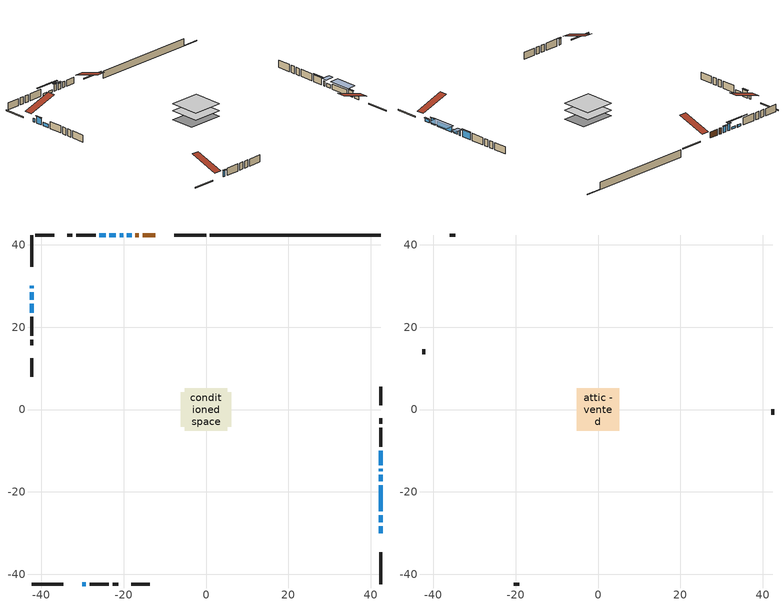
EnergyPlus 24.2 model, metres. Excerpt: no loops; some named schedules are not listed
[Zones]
conditioned space
 floor adiabatic (AdiabaticFloorConstruction): -5.22,-5.22 -5.22,5.22 5.22,5.22 5.22,-5.22 z1.16
 floor foundation (Slab1 construction): -6.14,-4.22 -6.14,4.22 6.14,4.22 6.14,-4.22 z-1.28
 wall outside (RimJoist1 construction): 0,42.38 -7.77,42.38 / -42.38,-42.38 -34.61,-42.38 / -42.38,42.38 -42.38,34.61 / 42.38,-42.38 42.38,-34.61 z1.16:1.46
 wall outside (AdiabaticWallConstruction 1): -12.31,42.38 -15.4,42.38 / -16.33,42.38 -17.16,42.38 z1.16:3.19
 wall outside (AdiabaticWallConstruction): -42.38,30.07 -42.38,29.46 / -42.38,25.73 -42.38,23.47 / 42.38,-17.43 42.38,-15.9 z1.16:2.38; 42.38,-30.07 42.38,-28.34 z1.16:2.33; 42.38,-27.42 42.38,-25.69 / -18.09,42.38 -19.2,42.38 / -30.07,-42.38 -29.21,-42.38 z1.16:3.24; -20.13,42.38 -21,42.38 z1.16:3.5; -42.38,28.54 -42.38,26.65 / 42.38,-13.48 42.38,-10.03 z1.16:3.55; 42.38,-24.76 42.38,-18.36 z1.16:2.94; -21.92,42.38 -23.45,42.38 / -24.38,42.38 -25.9,42.38 z1.16:1.87; 42.38,-14.97 42.38,-14.41 z1.16:2.84
 wall outside (Wall1 construction): -26.83,42.38 -31.5,42.38 / -28.28,-42.38 -23.61,-42.38 / -42.38,22.54 -42.38,17.88 / 42.38,-9.1 42.38,-4.43 z1.16:3.6
 wall outside (Wall2 construction): -32.42,42.38 -33.75,42.38 / -22.69,-42.38 -21.36,-42.38 / -42.38,16.95 -42.38,15.62 / 42.38,-3.51 42.38,-2.18 z1.16:3.6
 wall outside (Wall4 construction): -36.91,42.38 -41.45,42.38 / -18.2,-42.38 -13.66,-42.38 / -42.38,12.47 -42.38,7.92 / 42.38,0.98 42.38,5.52 z1.16:3.6
 wall foundation (FoundationWall1 construction): 0.93,42.38,-1.28 0.93,42.38,1.16 36.6,42.38,1.16 36.6,42.38,-1.18 42.38,42.38,-1.18 42.38,42.38,-1.28
 window (WindowConstruction 7): -42.38,30.07 -42.38,29.46 z1.16:2.38
 window (WindowConstruction 1): 42.38,-30.07 42.38,-28.34 z1.16:2.33
 window (WindowConstruction 2): 42.38,-27.41 42.38,-25.69 z1.16:3.24
 window (WindowConstruction 3): -18.09,42.38 -19.2,42.38 z1.16:3.24
 window (WindowConstruction 4): -20.13,42.38 -20.99,42.38 z1.16:3.5
 window (WindowConstruction 5): -30.07,-42.38 -29.21,-42.38 z1.16:3.24
 window (WindowConstruction 6): -42.38,28.53 -42.38,26.65 z1.16:3.55
 window (WindowConstruction 11): 42.38,-24.76 42.38,-18.36 z1.16:2.94
 window (WindowConstruction 8): -42.38,25.72 -42.38,23.47 z1.16:2.38
 window (WindowConstruction 12): -21.92,42.38 -23.45,42.38 z1.16:1.87
 window (WindowConstruction 13): -24.38,42.38 -25.9,42.38 z1.16:1.87
 window (WindowConstruction 9): 42.38,-17.43 42.38,-15.9 z1.16:2.38
 window (WindowConstruction 10): 42.38,-14.97 42.38,-14.41 z1.16:2.84
 window (WindowConstruction): 42.38,-13.48 42.38,-10.03 z1.16:3.55
 door (Door): -12.31,42.38 -15.4,42.38 z1.16:3.19
 door (Door 1): -16.33,42.38 -17.16,42.38 z1.16:3.19
 ceiling adiabatic (AdiabaticFloorConstruction): 5.22,-5.22 5.22,5.22 -5.22,5.22 -5.22,-5.22 z1.16
attic - vented
 floor to conditioned space (Floor1 construction Reversed): -5.22,-5.22 -5.22,5.22 5.22,5.22 5.22,-5.22 z3.6
 wall outside (Wall3 construction): -34.68,42.38 -35.98,42.38 / -20.43,-42.38 -19.13,-42.38 / -42.38,14.69 -42.38,13.4 / 42.38,-1.25 42.38,0.05 z1.16:3.6
 roof outside (Roof1 construction): -11.38,42.38,3.6 -11.38,32.21,6.99 -8.7,32.21,6.99 -8.7,42.38,3.6; -31,-42.38,3.6 -31,-32.21,6.99 -33.68,-32.21,6.99 -33.68,-42.38,3.6; -42.38,31,3.6 -32.21,31,6.99 -32.21,33.68,6.99 -42.38,33.68,3.6; 42.38,-31,3.6 32.21,-31,6.99 32.21,-33.68,6.99 42.38,-33.68,3.6
shading: 42.38,-28.14 42.38,-30.27 42.79,-30.27 42.79,-28.14 z2.53; 42.38,-25.49 42.38,-27.62 42.79,-27.62 42.79,-25.49 z3.44; -19.4,42.38 -17.89,42.38 -17.89,42.79 -19.4,42.79 z3.44; -21.2,42.38 -19.93,42.38 -19.93,42.79 -21.2,42.79 z3.7; -29.01,-42.38 -30.27,-42.38 -30.27,-42.79 -29.01,-42.79 z3.44; -42.38,26.45 -42.38,28.74 -42.79,28.74 -42.79,26.45 z3.75; 42.38,-17.75 42.38,-25.37 45.43,-25.37 45.43,-17.75 z3.55; -25.94,42.38 -19.43,42.38 -19.43,42.79 -25.94,42.79 z4.36; -28.39,42.38 -21.89,42.38 -21.89,42.79 -28.39,42.79 z4.36; 42.38,-13.8 42.38,-15.58 45.43,-15.58 45.43,-13.8 z3.45; 42.38,-9.83 42.38,-13.68 42.79,-13.68 42.79,-9.83 z3.75
[Building]
Building 1: Terrain=Suburbs
[Site:Location]
Edmonton Intl AP_AB: Latitude {deg}=53.31; Longitude {deg}=-113.58; Time Zone {hr}=-7; Elevation {m}=723; Keep Site Location Information=Yes
[Site:GroundTemperature:Shallow]
-1.56185, -3.61833, -3.78302, -2.80711, 1.11059, 5.01004, 8.39065, 10.5322, 10.7141, 8.97234, 5.67794, 1.89811
[Site:WaterMainsTemperature]
Calculation Method=Schedule; Temperature Schedule=mains temperature schedule
[Material] Roughness=Rough; Thermal Absorptance=0.9
Name | Thickness {m} | Conductivity {W/m-K} | Density {kg/m3} | Specific Heat {J/kg-K} | Solar Absorptance | Visible Absorptance
asphalt or fiberglass shingles | 0.00635 | 0.162714 | 1121.4 | 1465.45 | 0.4 | 0.4
ceiling loosefill ins | 0.169333 | 0.0480833 | 16.02 | 1046.75 | 0.7 | 0.7
ceiling stud and cavity | 0.1397 | 0.0907748 | 65.682 | 1177.47 | 0.7 | 0.7
concrete 4.0 in. | 0.1016 | 1.803125 | 2242.8 | 837.4 | 0.7 | 0.7
concrete 8.0 in. | 0.2032 | 1.803125 | 2242.8 | 837.4 | 0.7 | 0.7
door material | 0.04445 | 0.053851 | 512.64 | 1214.23 | 0.7 | 0.7
floor covering | 0.0127 | 0.0433444 | 54.468 | 1339.84 | 0.6 | 0.6
floor rigid ins; wall rigid ins 1 | 0.512978 | 0.029427 | 32.04 | 1214.23 | 0.7 | 0.7
floor stud and cavity | 0.1397 | 1.75129 | 37.0049 | 1207.88 | 0.7 | 0.7
furniture material conditioned space 1 | 0.1524 | 0.115458 | 640.8 | 1214.23 | 0.6 | 0.6
gypsum board | 0.0127 | 0.160291 | 801 | 837.4 | 0.6 | 0.6
osb sheathing 0.5 in. | 0.0127 | 0.115458 | 512.64 | 1214.23 | 0.7 | 0.7
osb sheathing 0.75 in. | 0.01905 | 0.115458 | 512.64 | 1214.23 | 0.7 | 0.7
osb sheathing 2.0 in. | 0.0508 | 0.115458 | 512.64 | 1214.23 | 0.7 | 0.7
rim joist stud and cavity | 0.0508 | 0.0296634 | 125.044 | 1163.47 | 0.6 | 0.6
wall rigid ins | 0.051816 | 0.029427 | 32.04 | 1214.23 | 0.7 | 0.7
wall stud and cavity | 0.1397 | 0.22224 | 139.0536 | 1170.24 | 0.7 | 0.7
wall stud and cavity 1 | 0.1397 | 0.44826 | 139.0536 | 1170.24 | 0.7 | 0.7
wall stud and cavity 2 | 0.0889 | 6.1454 | 50.32683 | 1063.81 | 0.6 | 0.6
wall stud and cavity 3 | 0.1397 | 0.28112 | 139.0536 | 1170.24 | 0.7 | 0.7
wall stud and cavity 4 | 0.0889 | 0.380278 | 52.3479 | 1209.89 | 0.7 | 0.7
wall stud and cavity 5 | 0.0889 | 0.391764 | 83.0341 | 1211.67 | 0.7 | 0.7
wood siding | 0.0254 | 0.102417 | 544.68 | 1172.36 | 0.4 | 0.4
wood siding 1 | 0.00254 | 0.102417 | 544.68 | 1172.36 | 0.4 | 0.4
wood siding 2; wood siding 3; wood siding 4 | 0.0254 | 0.102417 | 544.68 | 1172.36 | 0.7 | 0.7
[WindowMaterial:SimpleGlazingSystem]
Name | U-Factor {W/m2-K} | Solar Heat Gain Coefficient
WindowMaterial | 3.30232 | 0.67
WindowMaterial 1 | 3.30005 | 0.68
WindowMaterial 10 | 2.46993 | 0.27
WindowMaterial 2 | 3.30346 | 0.67
WindowMaterial 3 | 3.31141 | 0.63
WindowMaterial 4 | 3.29438 | 0.7
WindowMaterial 5 | 3.32333 | 0.57
WindowMaterial 6 | 3.29835 | 0.69
WindowMaterial 7 | 3.310274 | 0.62
WindowMaterial 8 | 3.28416 | 0.58
WindowMaterial 9 | 3.27961 | 0.54
[Construction]
AdiabaticFloorConstruction: floor stud and cavity, floor rigid ins, osb sheathing 0.75 in., floor covering
AdiabaticWallConstruction: wood siding 3, wall rigid ins 1, wall stud and cavity 4, gypsum board
AdiabaticWallConstruction 1: wood siding 4, wall rigid ins 1, wall stud and cavity 4, gypsum board
Door; Door 1: door material
Floor1 construction Reversed: gypsum board, ceiling stud and cavity, ceiling loosefill ins
FoundationWall1 construction: concrete 8.0 in.
furniture construction conditioned space 1: furniture material conditioned space 1
PartitionWallConstruction: gypsum board, wall stud and cavity 5, gypsum board
RimJoist1 construction: wood siding 2, osb sheathing 2.0 in., rim joist stud and cavity
Roof1 construction: asphalt or fiberglass shingles
Slab1 construction: concrete 4.0 in.
Wall1 construction: wood siding, wall rigid ins, osb sheathing 0.5 in., wall stud and cavity, gypsum board
Wall2 construction: wood siding, wall rigid ins, osb sheathing 0.5 in., wall stud and cavity 1, gypsum board
Wall3 construction: wood siding 1, wall stud and cavity 2
Wall4 construction: wood siding, wall rigid ins, osb sheathing 0.5 in., wall stud and cavity 3, gypsum board
WindowConstruction; WindowConstruction 4: WindowMaterial
WindowConstruction 1: WindowMaterial 1
WindowConstruction 10; WindowConstruction 9: WindowMaterial 7
WindowConstruction 11: WindowMaterial 8
WindowConstruction 12: WindowMaterial 9
WindowConstruction 13: WindowMaterial 10
WindowConstruction 2; WindowConstruction 5: WindowMaterial 2
WindowConstruction 3: WindowMaterial 3
WindowConstruction 6: WindowMaterial 4
WindowConstruction 7: WindowMaterial 5
WindowConstruction 8: WindowMaterial 6
[Zone] Multiplier=1; Part of Total Floor Area=Yes
Name | Volume {m3}
attic - vented | 60.0023
conditioned space | 526
[Space]
Name | Zone | Volume {m3}
attic - vented 1 | attic - vented | 60.0023
conditioned space 1 | conditioned space | 526
[ZoneInfiltration:EffectiveLeakageArea]
infil attic - vented 1: Zone or Space=attic - vented 1; Schedule=Always On Discrete; Effective Air Leakage Area {cm2}=3792.35; Stack Coefficient=0.000405303; Wind Coefficient=1.36022e-05
[ZoneMixing]
whole house fan mix: Zone or Space=attic - vented; Schedule=Always On Continuous; Design Flow Rate Calculation Method=Flow/Zone; Design Flow Rate {m3/s}=0; Source Zone or Space=conditioned space
[SurfaceProperty:ExposedFoundationPerimeter]
Slab1: Exposed Perimeter Calculation Method=TotalExposedPerimeter; Total Exposed Perimeter {m}=41.452
[InternalMass] Zone or ZoneList=conditioned space; Space or SpaceList=conditioned space 1
Name | Construction | Surface Area {m2}
furniture mass conditioned space 1 | furniture construction conditioned space 1 | 85.0802
partition wall mass | PartitionWallConstruction | 212.701
[Lights]
interior lighting: Zone or ZoneList or Space or SpaceList=conditioned space 1; Schedule=interior lighting schedule; Design Level Calculation Method=LightingLevel; Lighting Level {W}=343.2; Return Air Fraction=0; Fraction Radiant=0.6; Fraction Visible=0.2; Fraction Replaceable=1
[People]
occupants: Zone or ZoneList or Space or SpaceList=conditioned space 1; Number of People Schedule=occupants schedule; Number of People Calculation Method=People; Number of People=3; Fraction Radiant=0.314171; Sensible Heat Fraction=0.56303; Activity Level Schedule=occupants activity schedule; Carbon Dioxide Generation Rate {m3/s-W}=0; Enable ASHRAE 55 Comfort Warnings=No; Mean Radiant Temperature Calculation Type=EnclosureAveraged
[ElectricEquipment] Zone or ZoneList or Space or SpaceList=conditioned space 1; Design Level Calculation Method=EquipmentLevel
Name | Schedule | Design Level {W} | Fraction Latent | Fraction Radiant | Fraction Lost
clothes dryer | clothes dryer schedule | 140.772 | 0.015 | 0.081 | 0.85
clothes washer | clothes washer schedule | 32.1985 | 0.03 | 0.162 | 0.7
cooking range | cooking range schedule | 215.147 | 0.08 | 0.432 | 0.2
dishwasher | dishwasher schedule | 66.8632 | 0.3 | 0.18 | 0.4
fridge | fridge schedule | 72.9452 | 0 | 0.6 | 0
mech vent bath fan 0 | mech vent bath fan 0 schedule | 50.2 | 0 | 0 | 1
mech vent bath fan 1 | mech vent bath fan 1 schedule | 50.2 | 0 | 0 | 1
mech vent house fan | mech vent house fan schedule | 0 | 0 | 0 | 1
mech vent house fan cfis | mech vent house fan cfis schedule | 0 | 0 | 0 | 0
mech vent range fan 0 | mech vent range fan 0 schedule | 57 | 0 | 0 | 1
misc plug loads | misc plug loads schedule | 494.7 | 0.045 | 0.513 | 0.1
whole house fan | Always On Discrete | 0 | 0 | 0 | 1
[OtherEquipment] Zone or ZoneList or Space or SpaceList=conditioned space 1; Design Level Calculation Method=EquipmentLevel
Name | Fuel Type | Schedule | Design Level {W} | Fraction Latent | Fraction Radiant | Fraction Lost
clothes dryer 1 | Electricity | clothes dryer schedule | 0 | 0.015 | 0.081 | 0.85
cooking range 1 | Electricity | cooking range schedule | 0 | 0.08 | 0.432 | 0.2
general water use latent | None | general water use schedule | 62.594 | 1 | 0 | 0
general water use sensible | None | general water use schedule | -61.6891 | 0 | 0.6 | 0
mech vent house fan latent load | None | Always On Discrete | 0 | 1 | 0 | 0
mech vent house fan sensible load | None | Always On Discrete | 0 | 0 | 0 | 0
water heater energy adjustment1; water heater energy adjustment2 | NaturalGas | Always On Discrete | 0.01 | 0 | 0 | 1
[ZoneInfiltration:DesignFlowRate] Zone or ZoneList or Space or SpaceList=conditioned space 1; Schedule=Always On Discrete; Design Flow Rate Calculation Method=Flow/Zone; Design Flow Rate {m3/s}=0
infil flow; natural vent flow; whole house fan flow
[Foundation:Kiva]
Foundation Kiva 1: Initial Indoor Air Temperature {C}=18; Wall Height Above Grade {m}=1.15998; Wall Depth Below Slab {m}=0.2032
[Foundation:Kiva:Settings]
Soil Conductivity {W/m-K}=0.849921; Soil Density {kg/m3}=1842.3; Soil Specific Heat {J/kg-K}=418.7; Ground Solar Absorptivity=0.9; Ground Thermal Absorptivity=0.9; Ground Surface Roughness {m}=0.03; Far-Field Width {m}=40; Deep-Ground Boundary Condition=ZeroFlux; Deep-Ground Depth {m}=40; Minimum Cell Dimension {m}=0.2; Maximum Cell Growth Coefficient=3; Simulation Timestep=Timestep
[Exterior:Lights]
exterior lighting: Schedule=exterior lighting schedule; Design Level {W}=75.6
[Schedule:Constant]
Name | Hourly Value
Always On Continuous; mech vent house fan schedule; mech vent house fan cfis schedule; Always On Discrete | 1
occupants activity schedule | 117.228
fridge schedule | 0
[Schedule:Week:Daily]
interior lighting schedule Week Rule - Jan1-Jan27: interior lighting schedule day, interior lighting schedule day, interior lighting schedule day, interior lighting schedule day, interior lighting schedule day, interior lighting schedule day, interior lighting schedule day, interior lighting schedule default day, interior lighting schedule default day, interior lighting schedule default day, interior lighting schedule default day, interior lighting schedule default day
interior lighting schedule Week Rule - Jan28-Feb3: interior lighting schedule day, interior lighting schedule day, interior lighting schedule day, interior lighting schedule day, interior lighting schedule day 1, interior lighting schedule day 1, interior lighting schedule day 1, interior lighting schedule default day, interior lighting schedule default day, interior lighting schedule default day, interior lighting schedule default day, interior lighting schedule default day
interior lighting schedule Week Rule - Feb4-Feb24: interior lighting schedule day 1, interior lighting schedule day 1, interior lighting schedule day 1, interior lighting schedule day 1, interior lighting schedule day 1, interior lighting schedule day 1, interior lighting schedule day 1, interior lighting schedule default day, interior lighting schedule default day, interior lighting schedule default day, interior lighting schedule default day, interior lighting schedule default day
interior lighting schedule Week Rule - Feb25-Mar3: interior lighting schedule day 1, interior lighting schedule day 1, interior lighting schedule day 1, interior lighting schedule day 1, interior lighting schedule day 2, interior lighting schedule day 2, interior lighting schedule day 2, interior lighting schedule default day, interior lighting schedule default day, interior lighting schedule default day, interior lighting schedule default day, interior lighting schedule default day
interior lighting schedule Week Rule - Mar4-Mar31: interior lighting schedule day 2, interior lighting schedule day 2, interior lighting schedule day 2, interior lighting schedule day 2, interior lighting schedule day 2, interior lighting schedule day 2, interior lighting schedule day 2, interior lighting schedule default day, interior lighting schedule default day, interior lighting schedule default day, interior lighting schedule default day, interior lighting schedule default day
interior lighting schedule Week Rule - Apr1-Apr28: interior lighting schedule day 3, interior lighting schedule day 3, interior lighting schedule day 3, interior lighting schedule day 3, interior lighting schedule day 3, interior lighting schedule day 3, interior lighting schedule day 3, interior lighting schedule default day, interior lighting schedule default day, interior lighting schedule default day, interior lighting schedule default day, interior lighting schedule default day
interior lighting schedule Week Rule - Apr29-May5: interior lighting schedule day 3, interior lighting schedule day 3, interior lighting schedule day 4, interior lighting schedule day 4, interior lighting schedule day 4, interior lighting schedule day 4, interior lighting schedule day 4, interior lighting schedule default day, interior lighting schedule default day, interior lighting schedule default day, interior lighting schedule default day, interior lighting schedule default day
interior lighting schedule Week Rule - May6-May26: interior lighting schedule day 4, interior lighting schedule day 4, interior lighting schedule day 4, interior lighting schedule day 4, interior lighting schedule day 4, interior lighting schedule day 4, interior lighting schedule day 4, interior lighting schedule default day, interior lighting schedule default day, interior lighting schedule default day, interior lighting schedule default day, interior lighting schedule default day
interior lighting schedule Week Rule - May27-Jun2: interior lighting schedule day 4, interior lighting schedule day 4, interior lighting schedule day 4, interior lighting schedule day 4, interior lighting schedule day 4, interior lighting schedule day 5, interior lighting schedule day 5, interior lighting schedule default day, interior lighting schedule default day, interior lighting schedule default day, interior lighting schedule default day, interior lighting schedule default day
interior lighting schedule Week Rule - Jun3-Jun30: interior lighting schedule day 5, interior lighting schedule day 5, interior lighting schedule day 5, interior lighting schedule day 5, interior lighting schedule day 5, interior lighting schedule day 5, interior lighting schedule day 5, interior lighting schedule default day, interior lighting schedule default day, interior lighting schedule default day, interior lighting schedule default day, interior lighting schedule default day
interior lighting schedule Week Rule - Jul1-Jul28: interior lighting schedule day 6, interior lighting schedule day 6, interior lighting schedule day 6, interior lighting schedule day 6, interior lighting schedule day 6, interior lighting schedule day 6, interior lighting schedule day 6, interior lighting schedule default day, interior lighting schedule default day, interior lighting schedule default day, interior lighting schedule default day, interior lighting schedule default day
interior lighting schedule Week Rule - Jul29-Aug4: interior lighting schedule day 6, interior lighting schedule day 6, interior lighting schedule day 6, interior lighting schedule day 7, interior lighting schedule day 7, interior lighting schedule day 7, interior lighting schedule day 7, interior lighting schedule default day, interior lighting schedule default day, interior lighting schedule default day, interior lighting schedule default day, interior lighting schedule default day
interior lighting schedule Week Rule - Aug5-Aug25: interior lighting schedule day 7, interior lighting schedule day 7, interior lighting schedule day 7, interior lighting schedule day 7, interior lighting schedule day 7, interior lighting schedule day 7, interior lighting schedule day 7, interior lighting schedule default day, interior lighting schedule default day, interior lighting schedule default day, interior lighting schedule default day, interior lighting schedule default day
interior lighting schedule Week Rule - Aug26-Sep1: interior lighting schedule day 7, interior lighting schedule day 7, interior lighting schedule day 7, interior lighting schedule day 7, interior lighting schedule day 7, interior lighting schedule day 7, interior lighting schedule day 8, interior lighting schedule default day, interior lighting schedule default day, interior lighting schedule default day, interior lighting schedule default day, interior lighting schedule default day
interior lighting schedule Week Rule - Sep2-Sep29: interior lighting schedule day 8, interior lighting schedule day 8, interior lighting schedule day 8, interior lighting schedule day 8, interior lighting schedule day 8, interior lighting schedule day 8, interior lighting schedule day 8, interior lighting schedule default day, interior lighting schedule default day, interior lighting schedule default day, interior lighting schedule default day, interior lighting schedule default day
interior lighting schedule Week Rule - Sep30-Oct6: interior lighting schedule day 8, interior lighting schedule day 9, interior lighting schedule day 9, interior lighting schedule day 9, interior lighting schedule day 9, interior lighting schedule day 9, interior lighting schedule day 9, interior lighting schedule default day, interior lighting schedule default day, interior lighting schedule default day, interior lighting schedule default day, interior lighting schedule default day
interior lighting schedule Week Rule - Oct7-Oct27: interior lighting schedule day 9, interior lighting schedule day 9, interior lighting schedule day 9, interior lighting schedule day 9, interior lighting schedule day 9, interior lighting schedule day 9, interior lighting schedule day 9, interior lighting schedule default day, interior lighting schedule default day, interior lighting schedule default day, interior lighting schedule default day, interior lighting schedule default day
interior lighting schedule Week Rule - Oct28-Nov3: interior lighting schedule day 9, interior lighting schedule day 9, interior lighting schedule day 9, interior lighting schedule day 9, interior lighting schedule day 10, interior lighting schedule day 10, interior lighting schedule day 10, interior lighting schedule default day, interior lighting schedule default day, interior lighting schedule default day, interior lighting schedule default day, interior lighting schedule default day
interior lighting schedule Week Rule - Nov4-Nov24: interior lighting schedule day 10, interior lighting schedule day 10, interior lighting schedule day 10, interior lighting schedule day 10, interior lighting schedule day 10, interior lighting schedule day 10, interior lighting schedule day 10, interior lighting schedule default day, interior lighting schedule default day, interior lighting schedule default day, interior lighting schedule default day, interior lighting schedule default day
interior lighting schedule Week Rule - Nov25-Dec1: interior lighting schedule day 10, interior lighting schedule day 10, interior lighting schedule day 10, interior lighting schedule day 10, interior lighting schedule day 10, interior lighting schedule day 10, interior lighting schedule day 11, interior lighting schedule default day, interior lighting schedule default day, interior lighting schedule default day, interior lighting schedule default day, interior lighting schedule default day
interior lighting schedule Week Rule - Dec2-Dec31: interior lighting schedule day 11, interior lighting schedule day 11, interior lighting schedule day 11, interior lighting schedule day 11, interior lighting schedule day 11, interior lighting schedule day 11, interior lighting schedule day 11, interior lighting schedule default day, interior lighting schedule default day, interior lighting schedule default day, interior lighting schedule default day, interior lighting schedule default day
occupants schedule Week Rule - Jan1-Dec31: occupants schedule day, occupants schedule day, occupants schedule day, occupants schedule day, occupants schedule day, occupants schedule day, occupants schedule day, occupants schedule default day, occupants schedule default day, occupants schedule default day, occupants schedule default day, occupants schedule default day
clothes dryer schedule Week Rule - Jan1-Dec31: clothes dryer schedule day, clothes dryer schedule day, clothes dryer schedule day, clothes dryer schedule day, clothes dryer schedule day, clothes dryer schedule day, clothes dryer schedule day, clothes dryer schedule default day, clothes dryer schedule default day, clothes dryer schedule default day, clothes dryer schedule default day, clothes dryer schedule default day
clothes washer schedule Week Rule - Jan1-Dec31: clothes washer schedule day, clothes washer schedule day, clothes washer schedule day, clothes washer schedule day, clothes washer schedule day, clothes washer schedule day, clothes washer schedule day, clothes washer schedule default day, clothes washer schedule default day, clothes washer schedule default day, clothes washer schedule default day, clothes washer schedule default day
cooking range schedule Week Rule - Jan1-Dec31: cooking range schedule day, cooking range schedule day, cooking range schedule day, cooking range schedule day, cooking range schedule day, cooking range schedule day, cooking range schedule day, cooking range schedule default day, cooking range schedule default day, cooking range schedule default day, cooking range schedule default day, cooking range schedule default day
dishwasher schedule Week Rule - Jan1-Dec31: dishwasher schedule day, dishwasher schedule day, dishwasher schedule day, dishwasher schedule day, dishwasher schedule day, dishwasher schedule day, dishwasher schedule day, dishwasher schedule default day, dishwasher schedule default day, dishwasher schedule default day, dishwasher schedule default day, dishwasher schedule default day
mech vent bath fan 0 schedule Week Rule - Jan1-Dec31: mech vent bath fan 0 schedule day, mech vent bath fan 0 schedule day, mech vent bath fan 0 schedule day, mech vent bath fan 0 schedule day, mech vent bath fan 0 schedule day, mech vent bath fan 0 schedule day, mech vent bath fan 0 schedule day, mech vent bath fan 0 schedule default day, mech vent bath fan 0 schedule default day, mech vent bath fan 0 schedule default day, mech vent bath fan 0 schedule default day, mech vent bath fan 0 schedule default day
mech vent bath fan 1 schedule Week Rule - Jan1-Dec31: mech vent bath fan 1 schedule day, mech vent bath fan 1 schedule day, mech vent bath fan 1 schedule day, mech vent bath fan 1 schedule day, mech vent bath fan 1 schedule day, mech vent bath fan 1 schedule day, mech vent bath fan 1 schedule day, mech vent bath fan 1 schedule default day, mech vent bath fan 1 schedule default day, mech vent bath fan 1 schedule default day, mech vent bath fan 1 schedule default day, mech vent bath fan 1 schedule default day
mech vent range fan 0 schedule Week Rule - Jan1-Dec31: mech vent range fan 0 schedule day, mech vent range fan 0 schedule day, mech vent range fan 0 schedule day, mech vent range fan 0 schedule day, mech vent range fan 0 schedule day, mech vent range fan 0 schedule day, mech vent range fan 0 schedule day, mech vent range fan 0 schedule default day, mech vent range fan 0 schedule default day, mech vent range fan 0 schedule default day, mech vent range fan 0 schedule default day, mech vent range fan 0 schedule default day
misc plug loads schedule Week Rule - Jan1-Dec31: misc plug loads schedule day, misc plug loads schedule day, misc plug loads schedule day, misc plug loads schedule day, misc plug loads schedule day, misc plug loads schedule day, misc plug loads schedule day, misc plug loads schedule default day, misc plug loads schedule default day, misc plug loads schedule default day, misc plug loads schedule default day, misc plug loads schedule default day
general water use schedule Week Rule - Jan1-Dec31: general water use schedule day, general water use schedule day, general water use schedule day, general water use schedule day, general water use schedule day, general water use schedule day, general water use schedule day, general water use schedule default day, general water use schedule default day, general water use schedule default day, general water use schedule default day, general water use schedule default day
exterior lighting schedule Week Rule - Jan1-Jan27: exterior lighting schedule day, exterior lighting schedule day, exterior lighting schedule day, exterior lighting schedule day, exterior lighting schedule day, exterior lighting schedule day, exterior lighting schedule day, exterior lighting schedule default day, exterior lighting schedule default day, exterior lighting schedule default day, exterior lighting schedule default day, exterior lighting schedule default day
exterior lighting schedule Week Rule - Jan28-Feb3: exterior lighting schedule day, exterior lighting schedule day, exterior lighting schedule day, exterior lighting schedule day, exterior lighting schedule day 1, exterior lighting schedule day 1, exterior lighting schedule day 1, exterior lighting schedule default day, exterior lighting schedule default day, exterior lighting schedule default day, exterior lighting schedule default day, exterior lighting schedule default day
exterior lighting schedule Week Rule - Feb4-Feb24: exterior lighting schedule day 1, exterior lighting schedule day 1, exterior lighting schedule day 1, exterior lighting schedule day 1, exterior lighting schedule day 1, exterior lighting schedule day 1, exterior lighting schedule day 1, exterior lighting schedule default day, exterior lighting schedule default day, exterior lighting schedule default day, exterior lighting schedule default day, exterior lighting schedule default day
exterior lighting schedule Week Rule - Feb25-Mar3: exterior lighting schedule day 1, exterior lighting schedule day 1, exterior lighting schedule day 1, exterior lighting schedule day 1, exterior lighting schedule day 2, exterior lighting schedule day 2, exterior lighting schedule day 2, exterior lighting schedule default day, exterior lighting schedule default day, exterior lighting schedule default day, exterior lighting schedule default day, exterior lighting schedule default day
exterior lighting schedule Week Rule - Mar4-Mar31: exterior lighting schedule day 2, exterior lighting schedule day 2, exterior lighting schedule day 2, exterior lighting schedule day 2, exterior lighting schedule day 2, exterior lighting schedule day 2, exterior lighting schedule day 2, exterior lighting schedule default day, exterior lighting schedule default day, exterior lighting schedule default day, exterior lighting schedule default day, exterior lighting schedule default day
exterior lighting schedule Week Rule - Apr1-Apr28: exterior lighting schedule day 3, exterior lighting schedule day 3, exterior lighting schedule day 3, exterior lighting schedule day 3, exterior lighting schedule day 3, exterior lighting schedule day 3, exterior lighting schedule day 3, exterior lighting schedule default day, exterior lighting schedule default day, exterior lighting schedule default day, exterior lighting schedule default day, exterior lighting schedule default day
exterior lighting schedule Week Rule - Apr29-May5: exterior lighting schedule day 3, exterior lighting schedule day 3, exterior lighting schedule day 4, exterior lighting schedule day 4, exterior lighting schedule day 4, exterior lighting schedule day 4, exterior lighting schedule day 4, exterior lighting schedule default day, exterior lighting schedule default day, exterior lighting schedule default day, exterior lighting schedule default day, exterior lighting schedule default day
exterior lighting schedule Week Rule - May6-May26: exterior lighting schedule day 4, exterior lighting schedule day 4, exterior lighting schedule day 4, exterior lighting schedule day 4, exterior lighting schedule day 4, exterior lighting schedule day 4, exterior lighting schedule day 4, exterior lighting schedule default day, exterior lighting schedule default day, exterior lighting schedule default day, exterior lighting schedule default day, exterior lighting schedule default day
exterior lighting schedule Week Rule - May27-Jun2: exterior lighting schedule day 4, exterior lighting schedule day 4, exterior lighting schedule day 4, exterior lighting schedule day 4, exterior lighting schedule day 4, exterior lighting schedule day 5, exterior lighting schedule day 5, exterior lighting schedule default day, exterior lighting schedule default day, exterior lighting schedule default day, exterior lighting schedule default day, exterior lighting schedule default day
exterior lighting schedule Week Rule - Jun3-Jun30: exterior lighting schedule day 5, exterior lighting schedule day 5, exterior lighting schedule day 5, exterior lighting schedule day 5, exterior lighting schedule day 5, exterior lighting schedule day 5, exterior lighting schedule day 5, exterior lighting schedule default day, exterior lighting schedule default day, exterior lighting schedule default day, exterior lighting schedule default day, exterior lighting schedule default day
exterior lighting schedule Week Rule - Jul1-Jul28: exterior lighting schedule day 6, exterior lighting schedule day 6, exterior lighting schedule day 6, exterior lighting schedule day 6, exterior lighting schedule day 6, exterior lighting schedule day 6, exterior lighting schedule day 6, exterior lighting schedule default day, exterior lighting schedule default day, exterior lighting schedule default day, exterior lighting schedule default day, exterior lighting schedule default day
exterior lighting schedule Week Rule - Jul29-Aug4: exterior lighting schedule day 6, exterior lighting schedule day 6, exterior lighting schedule day 6, exterior lighting schedule day 7, exterior lighting schedule day 7, exterior lighting schedule day 7, exterior lighting schedule day 7, exterior lighting schedule default day, exterior lighting schedule default day, exterior lighting schedule default day, exterior lighting schedule default day, exterior lighting schedule default day
exterior lighting schedule Week Rule - Aug5-Aug25: exterior lighting schedule day 7, exterior lighting schedule day 7, exterior lighting schedule day 7, exterior lighting schedule day 7, exterior lighting schedule day 7, exterior lighting schedule day 7, exterior lighting schedule day 7, exterior lighting schedule default day, exterior lighting schedule default day, exterior lighting schedule default day, exterior lighting schedule default day, exterior lighting schedule default day
exterior lighting schedule Week Rule - Aug26-Sep1: exterior lighting schedule day 7, exterior lighting schedule day 7, exterior lighting schedule day 7, exterior lighting schedule day 7, exterior lighting schedule day 7, exterior lighting schedule day 7, exterior lighting schedule day 8, exterior lighting schedule default day, exterior lighting schedule default day, exterior lighting schedule default day, exterior lighting schedule default day, exterior lighting schedule default day
exterior lighting schedule Week Rule - Sep2-Sep29: exterior lighting schedule day 8, exterior lighting schedule day 8, exterior lighting schedule day 8, exterior lighting schedule day 8, exterior lighting schedule day 8, exterior lighting schedule day 8, exterior lighting schedule day 8, exterior lighting schedule default day, exterior lighting schedule default day, exterior lighting schedule default day, exterior lighting schedule default day, exterior lighting schedule default day
[Schedule:Year]
interior lighting schedule: interior lighting schedule Week Rule - Jan1-Jan27, 1, 1, 1, 27, interior lighting schedule Week Rule - Jan28-Feb3, 1, 28, 2, 3, interior lighting schedule Week Rule - Feb4-Feb24, 2, 4, 2, 24, interior lighting schedule Week Rule - Feb25-Mar3, 2, 25, 3, 3, interior lighting schedule Week Rule - Mar4-Mar31, 3, 4, 3, 31, interior lighting schedule Week Rule - Apr1-Apr28, 4, 1, 4, 28, interior lighting schedule Week Rule - Apr29-May5, 4, 29, 5, 5, interior lighting schedule Week Rule - May6-May26, 5, 6, 5, 26, interior lighting schedule Week Rule - May27-Jun2, 5, 27, 6, 2, interior lighting schedule Week Rule - Jun3-Jun30, 6, 3, 6, 30, interior lighting schedule Week Rule - Jul1-Jul28, 7, 1, 7, 28, interior lighting schedule Week Rule - Jul29-Aug4, 7, 29, 8, 4, interior lighting schedule Week Rule - Aug5-Aug25, 8, 5, 8, 25, interior lighting schedule Week Rule - Aug26-Sep1, 8, 26, 9, 1, interior lighting schedule Week Rule - Sep2-Sep29, 9, 2, 9, 29, interior lighting schedule Week Rule - Sep30-Oct6, 9, 30, 10, 6, interior lighting schedule Week Rule - Oct7-Oct27, 10, 7, 10, 27, interior lighting schedule Week Rule - Oct28-Nov3, 10, 28, 11, 3, interior lighting schedule Week Rule - Nov4-Nov24, 11, 4, 11, 24, interior lighting schedule Week Rule - Nov25-Dec1, 11, 25, 12, 1, interior lighting schedule Week Rule - Dec2-Dec31, 12, 2, 12, 31
occupants schedule: occupants schedule Week Rule - Jan1-Dec31, 1, 1, 12, 31
clothes dryer schedule: clothes dryer schedule Week Rule - Jan1-Dec31, 1, 1, 12, 31
clothes washer schedule: clothes washer schedule Week Rule - Jan1-Dec31, 1, 1, 12, 31
cooking range schedule: cooking range schedule Week Rule - Jan1-Dec31, 1, 1, 12, 31
dishwasher schedule: dishwasher schedule Week Rule - Jan1-Dec31, 1, 1, 12, 31
mech vent bath fan 0 schedule: mech vent bath fan 0 schedule Week Rule - Jan1-Dec31, 1, 1, 12, 31
mech vent bath fan 1 schedule: mech vent bath fan 1 schedule Week Rule - Jan1-Dec31, 1, 1, 12, 31
mech vent range fan 0 schedule: mech vent range fan 0 schedule Week Rule - Jan1-Dec31, 1, 1, 12, 31
misc plug loads schedule: misc plug loads schedule Week Rule - Jan1-Dec31, 1, 1, 12, 31
general water use schedule: general water use schedule Week Rule - Jan1-Dec31, 1, 1, 12, 31
exterior lighting schedule: exterior lighting schedule Week Rule - Jan1-Jan27, 1, 1, 1, 27, exterior lighting schedule Week Rule - Jan28-Feb3, 1, 28, 2, 3, exterior lighting schedule Week Rule - Feb4-Feb24, 2, 4, 2, 24, exterior lighting schedule Week Rule - Feb25-Mar3, 2, 25, 3, 3, exterior lighting schedule Week Rule - Mar4-Mar31, 3, 4, 3, 31, exterior lighting schedule Week Rule - Apr1-Apr28, 4, 1, 4, 28, exterior lighting schedule Week Rule - Apr29-May5, 4, 29, 5, 5, exterior lighting schedule Week Rule - May6-May26, 5, 6, 5, 26, exterior lighting schedule Week Rule - May27-Jun2, 5, 27, 6, 2, exterior lighting schedule Week Rule - Jun3-Jun30, 6, 3, 6, 30, exterior lighting schedule Week Rule - Jul1-Jul28, 7, 1, 7, 28, exterior lighting schedule Week Rule - Jul29-Aug4, 7, 29, 8, 4, exterior lighting schedule Week Rule - Aug5-Aug25, 8, 5, 8, 25, exterior lighting schedule Week Rule - Aug26-Sep1, 8, 26, 9, 1, exterior lighting schedule Week Rule - Sep2-Sep29, 9, 2, 9, 29, exterior lighting schedule Week Rule - Sep30-Oct6, 9, 30, 10, 6, exterior lighting schedule Week Rule - Oct7-Oct27, 10, 7, 10, 27, exterior lighting schedule Week Rule - Oct28-Nov3, 10, 28, 11, 3, exterior lighting schedule Week Rule - Nov4-Nov24, 11, 4, 11, 24, exterior lighting schedule Week Rule - Nov25-Dec1, 11, 25, 12, 1, exterior lighting schedule Week Rule - Dec2-Dec31, 12, 2, 12, 31
[Schedule:Compact]
mains temperature schedule: Through: 01/01, For: AllDays, Until: 24:00, 3.97167, Through: 01/02, For: AllDays, Until: 24:00, 3.90778, Through: 01/03, For: AllDays, Until: 24:00, 3.84556, Through: 01/04, For: AllDays, Until: 24:00, 3.78389, Through: 01/05, For: AllDays, Until: 24:00, 3.72278, Through: 01/06, For: AllDays, Until: 24:00, 3.66278, Through: 01/07, For: AllDays, Until: 24:00, 3.60389, Through: 01/08, For: AllDays, Until: 24:00, 3.54556, Through: 01/09, For: AllDays, Until: 24:00, 3.48833, Through: 01/10, For: AllDays, Until: 24:00, 3.43167, Through: 01/11, For: AllDays, Until: 24:00, 3.37611, Through: 01/12, For: AllDays, Until: 24:00, 3.32167, Through: 01/13, For: AllDays, Until: 24:00, 3.26833, Through: 01/14, For: AllDays, Until: 24:00, 3.21556, Through: 01/15, For: AllDays, Until: 24:00, 3.16444, Through: 01/16, For: AllDays, Until: 24:00, 3.11389, Through: 01/17, For: AllDays, Until: 24:00, 3.06444, Through: 01/18, For: AllDays, Until: 24:00, 3.01611, Through: 01/19, For: AllDays, Until: 24:00, 2.96889, Through: 01/20, For: AllDays, Until: 24:00, 2.92278, Through: 01/21, For: AllDays, Until: 24:00, 2.87722, Through: 01/22, For: AllDays, Until: 24:00, 2.83333, Through: 01/23, For: AllDays, Until: 24:00, 2.79056, Through: 01/24, For: AllDays, Until: 24:00, 2.74889, Through: 01/25, For: AllDays, Until: 24:00, 2.70833, Through: 01/26, For: AllDays, Until: 24:00, 2.66889, Through: 01/27, For: AllDays, Until: 24:00, 2.63056, Through: 01/28, For: AllDays, Until: 24:00, 2.59333, Through: 01/29, For: AllDays, Until: 24:00, 2.55778, Through: 01/30, For: AllDays, Until: 24:00, 2.52278, Through: 01/31, For: AllDays, Until: 24:00, 2.48944, Through: 02/01, For: AllDays, Until: 24:00, 2.45722, Through: 02/02, For: AllDays, Until: 24:00, 2.42611, Through: 02/03, For: AllDays, Until: 24:00, 2.39667, Through: 02/04, For: AllDays, Until: 24:00, 2.36833, Through: 02/05, For: AllDays, Until: 24:00, 2.34111, Through: 02/06, For: AllDays, Until: 24:00, 2.315, Through: 02/07, For: AllDays, Until: 24:00, 2.29056, Through: 02/08, For: AllDays, Until: 24:00, 2.26722, Through: 02/09, For: AllDays, Until: 24:00, 2.245, Through: 02/10, For: AllDays, Until: 24:00, 2.22444, Through: 02/11, For: AllDays, Until: 24:00, 2.20444, Through: 02/12, For: AllDays, Until: 24:00, 2.18667, Through: 02/13, For: AllDays, Until: 24:00, 2.17, Through: 02/14, For: AllDays, Until: 24:00, 2.15444, Through: 02/15, For: AllDays, Until: 24:00, 2.14, Through: 02/16, For: AllDays, Until: 24:00, 2.12722, Through: 02/17, For: AllDays, Until: 24:00, 2.11556, Through: 02/18, For: AllDays, Until: 24:00, 2.10556, Through: 02/19, For: AllDays, Until: 24:00, 2.09667, Through: 02/20, For: AllDays, Until: 24:00, 2.08889, Through: 02/21, For: AllDays, Until: 24:00, 2.08278, Through: 02/22, For: AllDays, Until: 24:00, 2.07833, Through: 02/23, For: AllDays, Until: 24:00, 2.07444, Through: 02/24, For: AllDays, Until: 24:00, 2.07278, Through: 02/25, For: AllDays, Until: 24:00, 2.07167, Through: 02/26, For: AllDays, Until: 24:00, 2.07222, Through: 02/27, For: AllDays, Until: 24:00, 2.07444, Through: 02/28, For: AllDays, Until: 24:00, 2.07778, Through: 03/01, For: AllDays, Until: 24:00, 2.08222, Through: 03/02, For: AllDays, Until: 24:00, 2.08833, Through: 03/03, For: AllDays, Until: 24:00, 2.09556, Through: 03/04, For: AllDays, Until: 24:00, 2.10444, Through: 03/05, For: AllDays, Until: 24:00, 2.11444, Through: 03/06, For: AllDays, Until: 24:00, 2.12556, Through: 03/07, For: AllDays, Until: 24:00, 2.13833, Through: 03/08, For: AllDays, Until: 24:00, 2.15278, Through: 03/09, For: AllDays, Until: 24:00, 2.16778, Through: 03/10, For: AllDays, Until: 24:00, 2.18444, Through: 03/11, For: AllDays, Until: 24:00, 2.20278, Through: 03/12, For: AllDays, Until: 24:00, 2.22167, Through: 03/13, For: AllDays, Until: 24:00, 2.24278, Through: 03/14, For: AllDays, Until: 24:00, 2.26444, Through: 03/15, For: AllDays, Until: 24:00, 2.28778, Through: 03/16, For: AllDays, Until: 24:00, 2.31222, Through: 03/17, For: AllDays, Until: 24:00, 2.33778, Through: 03/18, For: AllDays, Until: 24:00, 2.365, Through: 03/19, For: AllDays, Until: 24:00, 2.39333, Through: 03/20, For: AllDays, Until: 24:00, 2.42278, Through: 03/21, For: AllDays, Until: 24:00, 2.45389, Through: 03/22, For: AllDays, Until: 24:00, 2.48611, Through: 03/23, For: AllDays, Until: 24:00, 2.51889, Through: 03/24, For: AllDays, Until: 24:00, 2.55389, Through: 03/25, For: AllDays, Until: 24:00, 2.58944, Through: 03/26, For: AllDays, Until: 24:00, 2.62611, Through: 03/27, For: AllDays, Until: 24:00, 2.66444, Through: 03/28, For: AllDays, Until: 24:00, 2.70389, Through: 03/29, For: AllDays, Until: 24:00, 2.74389, Through: 03/30, For: AllDays, Until: 24:00, 2.78556, Through: 03/31, For: AllDays, Until: 24:00, 2.82833, Through: 04/01, For: AllDays, Until: 24:00, 2.87222, Through: 04/02, For: AllDays, Until: 24:00, 2.91722, Through: 04/03, For: AllDays, Until: 24:00, 2.96333, Through: 04/04, For: AllDays, Until: 24:00, 3.01056, Through: 04/05, For: AllDays, Until: 24:00, 3.05889, Through: 04/06, For: AllDays, Until: 24:00, 3.10833, Through: 04/07, For: AllDays, Until: 24:00, 3.15833, Through: 04/08, For: AllDays, Until: 24:00, 3.21, Through: 04/09, For: AllDays, Until: 24:00, 3.26222, Through: 04/10, For: AllDays, Until: 24:00, 3.31556, Through: 04/11, For: AllDays, Until: 24:00, 3.37, Through: 04/12, For: AllDays, Until: 24:00, 3.42556, Through: 04/13, For: AllDays, Until: 24:00, 3.48167, Through: 04/14, For: AllDays, Until: 24:00, 3.53889, Through: 04/15, For: AllDays, Until: 24:00, 3.59722, Through: 04/16, For: AllDays, Until: 24:00, 3.65611, Through: 04/17, For: AllDays, Until: 24:00, 3.71611, Through: 04/18, For: AllDays, Until: 24:00, 3.77667, Through: 04/19, For: AllDays, Until: 24:00, 3.83833, Through: 04/20, For: AllDays, Until: 24:00, 3.90111, Through: 04/21, For: AllDays, Until: 24:00, 3.96444, Through: 04/22, For: AllDays, Until: 24:00, 4.02833, Through: 04/23, For: AllDays, Until: 24:00, 4.09333, Through: 04/24, For: AllDays, Until: 24:00, 4.15889, Through: 04/25, For: AllDays, Until: 24:00, 4.225, Through: 04/26, For: AllDays, Until: 24:00, 4.29222, Through: 04/27, For: AllDays, Until: 24:00, 4.36, Through: 04/28, For: AllDays, Until: 24:00, 4.42833, Through: 04/29, For: AllDays, Until: 24:00, 4.49722, Through: 04/30, For: AllDays, Until: 24:00, 4.56667, Through: 05/01, For: AllDays, Until: 24:00, 4.63722, Through: 05/02, For: AllDays, Until: 24:00, 4.70833, Through: 05/03, For: AllDays, Until: 24:00, 4.77944, Through: 05/04, For: AllDays, Until: 24:00, 4.85167, Through: 05/05, For: AllDays, Until: 24:00, 4.92389, Through: 05/06, For: AllDays, Until: 24:00, 4.99722, Through: 05/07, For: AllDays, Until: 24:00, 5.07056, Through: 05/08, For: AllDays, Until: 24:00, 5.145, Through: 05/09, For: AllDays, Until: 24:00, 5.21944, Through: 05/10, For: AllDays, Until: 24:00, 5.29389, Through: 05/11, For: AllDays, Until: 24:00, 5.36944, Through: 05/12, For: AllDays, Until: 24:00, 5.445, Through: 05/13, For: AllDays, Until: 24:00, 5.52111, Through: 05/14, For: AllDays, Until: 24:00, 5.59722, Through: 05/15, For: AllDays, Until: 24:00, 5.67389, Through: 05/16, For: AllDays, Until: 24:00, 5.75056, Through: 05/17, For: AllDays, Until: 24:00, 5.82778, Through: 05/18, For: AllDays, Until: 24:00, 5.90556, Through: 05/19, For: AllDays, Until: 24:00, 5.98278, Through: 05/20, For: AllDays, Until: 24:00, 6.06056, Through: 05/21, For: AllDays, Until: 24:00, 6.13889, Through: 05/22, For: AllDays, Until: 24:00, 6.21667, Through: 05/23, For: AllDays, Until: 24:00, 6.295, Through: 05/24, For: AllDays, Until: 24:00, 6.37333, Through: 05/25, For: AllDays, Until: 24:00, 6.45222, Through: 05/26, For: AllDays, Until: 24:00, 6.53056, Through: 05/27, For: AllDays, Until: 24:00, 6.60889, Through: 05/28, For: AllDays, Until: 24:00, 6.68778, Through: 05/29, For: AllDays, Until: 24:00, 6.76611, Through: 05/30, For: AllDays, Until: 24:00, 6.84444, Through: 05/31, For: AllDays, Until: 24:00, 6.92278, Through: 06/01, For: AllDays, Until: 24:00, 7.00111, Through: 06/02, For: AllDays, Until: 24:00, 7.07944, Through: 06/03, For: AllDays, Until: 24:00, 7.15778, Through: 06/04, For: AllDays, Until: 24:00, 7.23556, Through: 06/05, For: AllDays, Until: 24:00, 7.31333, Through: 06/06, For: AllDays, Until: 24:00, 7.39056, Through: 06/07, For: AllDays, Until: 24:00, 7.46833, Through: 06/08, For: AllDays, Until: 24:00, 7.545, Through: 06/09, For: AllDays, Until: 24:00, 7.62222, Through: 06/10, For: AllDays, Until: 24:00, 7.69833, Through: 06/11, For: AllDays, Until: 24:00, 7.775, Through: 06/12, For: AllDays, Until: 24:00, 7.85056, Through: 06/13, For: AllDays, Until: 24:00, 7.92611, Through: 06/14, For: AllDays, Until: 24:00, 8.00111, Through: 06/15, For: AllDays, Until: 24:00, 8.07611, Through: 06/16, For: AllDays, Until: 24:00, 8.15056, Through: 06/17, For: AllDays, Until: 24:00, 8.22389, Through: 06/18, For: AllDays, Until: 24:00, 8.29778, Through: 06/19, For: AllDays, Until: 24:00, 8.37056, Through: 06/20, For: AllDays, Until: 24:00, 8.44278, Through: 06/21, For: AllDays, Until: 24:00, 8.51444, Through: 06/22, For: AllDays, Until: 24:00, 8.58611, Through: 06/23, For: AllDays, Until: 24:00, 8.65667, Through: 06/24, For: AllDays, Until: 24:00, 8.72667, Through: 06/25, For: AllDays, Until: 24:00, 8.79611, Through: 06/26, For: AllDays, Until: 24:00, 8.865, Through: 06/27, For: AllDays, Until: 24:00, 8.93333, Through: 06/28, For: AllDays, Until: 24:00, 9.00056, Through: 06/29, For: AllDays, Until: 24:00, 9.06778, Through: 06/30, For: AllDays, Until: 24:00, 9.13333, Through: 07/01, For: AllDays, Until: 24:00, 9.19889, Through: 07/02, For: AllDays, Until: 24:00, 9.26333, Through: 07/03, For: AllDays, Until: 24:00, 9.32722, Through: 07/04, For: AllDays, Until: 24:00, 9.39056, Through: 07/05, For: AllDays, Until: 24:00, 9.45278, Through: 07/06, For: AllDays, Until: 24:00, 9.51389, Through: 07/07, For: AllDays, Until: 24:00, 9.57444, Through: 07/08, For: AllDays, Until: 24:00, 9.63389, Through: 07/09, For: AllDays, Until: 24:00, 9.69278, Through: 07/10, For: AllDays, Until: 24:00, 9.75056, Through: 07/11, For: AllDays, Until: 24:00, 9.80778, Through: 07/12, For: AllDays, Until: 24:00, 9.86333, Through: 07/13, For: AllDays, Until: 24:00, 9.91833, Through: 07/14, For: AllDays, Until: 24:00, 9.97278, Through: 07/15, For: AllDays, Until: 24:00, 10.0256, Through: 07/16, For: AllDays, Until: 24:00, 10.0778, Through: 07/17, For: AllDays, Until: 24:00, 10.1289, Through: 07/18, For: AllDays, Until: 24:00, 10.1789, Through: 07/19, For: AllDays, Until: 24:00, 10.2278, Through: 07/20, For: AllDays, Until: 24:00, 10.2756, Through: 07/21, For: AllDays, Until: 24:00, 10.3222, Through: 07/22, For: AllDays, Until: 24:00, 10.3683, Through: 07/23, For: AllDays, Until: 24:00, 10.4128, Through: 07/24, For: AllDays, Until: 24:00, 10.4561, Through: 07/25, For: AllDays, Until: 24:00, 10.4989, Through: 07/26, For: AllDays, Until: 24:00, 10.54, Through: 07/27, For: AllDays, Until: 24:00, 10.58, Through: 07/28, For: AllDays, Until: 24:00, 10.6189, Through: 07/29, For: AllDays, Until: 24:00, 10.6567, Through: 07/30, For: AllDays, Until: 24:00, 10.6928, Through: 07/31, For: AllDays, Until: 24:00, 10.7283, Through: 08/01, For: AllDays, Until: 24:00, 10.7622, Through: 08/02, For: AllDays, Until: 24:00, 10.7956, Through: 08/03, For: AllDays, Until: 24:00, 10.8272, Through: 08/04, For: AllDays, Until: 24:00, 10.8572, Through: 08/05, For: AllDays, Until: 24:00, 10.8867, Through: 08/06, For: AllDays, Until: 24:00, 10.9144, Through: 08/07, For: AllDays, Until: 24:00, 10.9411, Through: 08/08, For: AllDays, Until: 24:00, 10.9667, Through: 08/09, For: AllDays, Until: 24:00, 10.9906, Through: 08/10, For: AllDays, Until: 24:00, 11.0133, Through: 08/11, For: AllDays, Until: 24:00, 11.035, Through: 08/12, For: AllDays, Until: 24:00, 11.055, Through: 08/13, For: AllDays, Until: 24:00, 11.0739, Through: 08/14, For: AllDays, Until: 24:00, 11.0917, Through: 08/15, For: AllDays, Until: 24:00, 11.1078, Through: 08/16, For: AllDays, Until: 24:00, 11.1228, Through: 08/17, For: AllDays, Until: 24:00, 11.1361, Through: 08/18, For: AllDays, Until: 24:00, 11.1483, Through: 08/19, For: AllDays, Until: 24:00, 11.1594, Through: 08/20, For: AllDays, Until: 24:00, 11.1689, Through: 08/21, For: AllDays, Until: 24:00, 11.1772, Through: 08/22, For: AllDays, Until: 24:00, 11.1844, Through: 08/23, For: AllDays, Until: 24:00, 11.19, Through: 08/24, For: AllDays, Until: 24:00, 11.1939, Through: 08/25, For: AllDays, Until: 24:00, 11.1967, Through: 08/26, For: AllDays, Until: 24:00, 11.1983, Through: 08/27, For: AllDays, Until: 24:00, 11.1983, Through: 08/28, For: AllDays, Until: 24:00, 11.1972, Through: 08/29, For: AllDays, Until: 24:00, 11.195, Through: 08/30, For: AllDays, Until: 24:00, 11.1911, Through: 08/31, For: AllDays, Until: 24:00, 11.1856, Through: 09/01, For: AllDays, Until: 24:00, 11.1789, Through: 09/02, For: AllDays, Until: 24:00, 11.1711, Through: 09/03, For: AllDays, Until: 24:00, 11.1617, Through: 09/04, For: AllDays, Until: 24:00, 11.1511, Through: 09/05, For: AllDays, Until: 24:00, 11.1394, Through: 09/06, For: AllDays, Until: 24:00, 11.1261, Through: 09/07, For: AllDays, Until: 24:00, 11.1111, Through: 09/08, For: AllDays, Until: 24:00, 11.0956, Through: 09/09, For: AllDays, Until: 24:00, 11.0778, Through: 09/10, For: AllDays, Until: 24:00, 11.0594, Through: 09/11, For: AllDays, Until: 24:00, 11.0394, Through: 09/12, For: AllDays, Until: 24:00, 11.0183, Through: 09/13, For: AllDays, Until: 24:00, 10.9961, Through: 09/14, For: AllDays, Until: 24:00, 10.9722, Through: 09/15, For: AllDays, Until: 24:00, 10.9472, Through: 09/16, For: AllDays, Until: 24:00, 10.9206, Through: 09/17, For: AllDays, Until: 24:00, 10.8928, Through: 09/18, For: AllDays, Until: 24:00, 10.8639, Through: 09/19, For: AllDays, Until: 24:00, 10.8339, Through: 09/20, For: AllDays, Until: 24:00, 10.8028, Through: 09/21, For: AllDays, Until: 24:00, 10.77, Through: 09/22, For: AllDays, Until: 24:00, 10.7361, Through: 09/23, For: AllDays, Until: 24:00, 10.7011, Through: 09/24, For: AllDays, Until: 24:00, 10.665, Through: 09/25, For: AllDays, Until: 24:00, 10.6272, Through: 09/26, For: AllDays, Until: 24:00, 10.5889, Through: 09/27, For: AllDays, Until: 24:00, 10.5489, Through: 09/28, For: AllDays, Until: 24:00, 10.5078, Through: 09/29, For: AllDays, Until: 24:00, 10.4661, Through: 09/30, For: AllDays, Until: 24:00, 10.4228, Through: 10/01, For: AllDays, Until: 24:00, 10.3783, Through: 10/02, For: AllDays, Until: 24:00, 10.3328, Through: 10/03, For: AllDays, Until: 24:00, 10.2861, Through: 10/04, For: AllDays, Until: 24:00, 10.2383, Through: 10/05, For: AllDays, Until: 24:00, 10.19, Through: 10/06, For: AllDays, Until: 24:00, 10.14, Through: 10/07, For: AllDays, Until: 24:00, 10.0894, Through: 10/08, For: AllDays, Until: 24:00, 10.0372, Through: 10/09, For: AllDays, Until: 24:00, 9.98444, Through: 10/10, For: AllDays, Until: 24:00, 9.93056, Through: 10/11, For: AllDays, Until: 24:00, 9.87611, Through: 10/12, For: AllDays, Until: 24:00, 9.82, Through: 10/13, For: AllDays, Until: 24:00, 9.76333, Through: 10/14, For: AllDays, Until: 24:00, 9.70611, Through: 10/15, For: AllDays, Until: 24:00, 9.64722, Through: 10/16, For: AllDays, Until: 24:00, 9.58778, Through: 10/17, For: AllDays, Until: 24:00, 9.52778, Through: 10/18, For: AllDays, Until: 24:00, 9.46667, Through: 10/19, For: AllDays, Until: 24:00, 9.40444, Through: 10/20, For: AllDays, Until: 24:00, 9.34167, Through: 10/21, For: AllDays, Until: 24:00, 9.27778, Through: 10/22, For: AllDays, Until: 24:00, 9.21333, Through: 10/23, For: AllDays, Until: 24:00, 9.14833, Through: 10/24, For: AllDays, Until: 24:00, 9.08222, Through: 10/25, For: AllDays, Until: 24:00, 9.01556, Through: 10/26, For: AllDays, Until: 24:00, 8.94833, Through: 10/27, For: AllDays, Until: 24:00, 8.88056, Through: 10/28, For: AllDays, Until: 24:00, 8.81167, Through: 10/29, For: AllDays, Until: 24:00, 8.74222, Through: 10/30, For: AllDays, Until: 24:00, 8.67222, Through: 10/31, For: AllDays, Until: 24:00, 8.60167, Through: 11/01, For: AllDays, Until: 24:00, 8.53056, Through: 11/02, For: AllDays, Until: 24:00, 8.45889, Through: 11/03, For: AllDays, Until: 24:00, 8.38667, Through: 11/04, For: AllDays, Until: 24:00, 8.31389, Through: 11/05, For: AllDays, Until: 24:00, 8.24056, Through: 11/06, For: AllDays, Until: 24:00, 8.16667, Through: 11/07, For: AllDays, Until: 24:00, 8.09278, Through: 11/08, For: AllDays, Until: 24:00, 8.01833, Through: 11/09, For: AllDays, Until: 24:00, 7.94278, Through: 11/10, For: AllDays, Until: 24:00, 7.86778, Through: 11/11, For: AllDays, Until: 24:00, 7.79167, Through: 11/12, For: AllDays, Until: 24:00, 7.71556, Through: 11/13, For: AllDays, Until: 24:00, 7.63944, Through: 11/14, For: AllDays, Until: 24:00, 7.56222, Through: 11/15, For: AllDays, Until: 24:00, 7.48556, Through: 11/16, For: AllDays, Until: 24:00, 7.40833, Through: 11/17, For: AllDays, Until: 24:00, 7.33056, Through: 11/18, For: AllDays, Until: 24:00, 7.25278, Through: 11/19, For: AllDays, Until: 24:00, 7.175, Through: 11/20, For: AllDays, Until: 24:00, 7.09722, Through: 11/21, For: AllDays, Until: 24:00, 7.01889, Through: 11/22, For: AllDays, Until: 24:00, 6.94056, Through: 11/23, For: AllDays, Until: 24:00, 6.86222, Through: 11/24, For: AllDays, Until: 24:00, 6.78389, Through: 11/25, For: AllDays, Until: 24:00, 6.705, Through: 11/26, For: AllDays, Until: 24:00, 6.62667, Through: 11/27, For: AllDays, Until: 24:00, 6.54833, Through: 11/28, For: AllDays, Until: 24:00, 6.46944, Through: 11/29, For: AllDays, Until: 24:00, 6.39111, Through: 11/30, For: AllDays, Until: 24:00, 6.31278, Through: 12/01, For: AllDays, Until: 24:00, 6.23444, Through: 12/02, For: AllDays, Until: 24:00, 6.15611, Through: 12/03, For: AllDays, Until: 24:00, 6.07833, Through: 12/04, For: AllDays, Until: 24:00, 6.00056, Through: 12/05, For: AllDays, Until: 24:00, 5.92278, Through: 12/06, For: AllDays, Until: 24:00, 5.84556, Through: 12/07, For: AllDays, Until: 24:00, 5.76833, Through: 12/08, For: AllDays, Until: 24:00, 5.69111, Through: 12/09, For: AllDays, Until: 24:00, 5.61444, Through: 12/10, For: AllDays, Until: 24:00, 5.53778, Through: 12/11, For: AllDays, Until: 24:00, 5.46222, Through: 12/12, For: AllDays, Until: 24:00, 5.38611, Through: 12/13, For: AllDays, Until: 24:00, 5.31111, Through: 12/14, For: AllDays, Until: 24:00, 5.23611, Through: 12/15, For: AllDays, Until: 24:00, 5.16167, Through: 12/16, For: AllDays, Until: 24:00, 5.08722, Through: 12/17, For: AllDays, Until: 24:00, 5.01389, Through: 12/18, For: AllDays, Until: 24:00, 4.94056, Through: 12/19, For: AllDays, Until: 24:00, 4.86778, Through: 12/20, For: AllDays, Until: 24:00, 4.79556, Through: 12/21, For: AllDays, Until: 24:00, 4.72389, Through: 12/22, For: AllDays, Until: 24:00, 4.65333, Through: 12/23, For: AllDays, Until: 24:00, 4.58278, Through: 12/24, For: AllDays, Until: 24:00, 4.51278, Through: 12/25, For: AllDays, Until: 24:00, 4.44389, Through: 12/26, For: AllDays, Until: 24:00, 4.375, Through: 12/27, For: AllDays, Until: 24:00, 4.30722, Through: 12/28, For: AllDays, Until: 24:00, 4.24, Through: 12/29, For: AllDays, Until: 24:00, 4.17333, Through: 12/30, For: AllDays, Until: 24:00, 4.10778, Through: 12/31, For: AllDays, Until: 24:00, 4.04278
